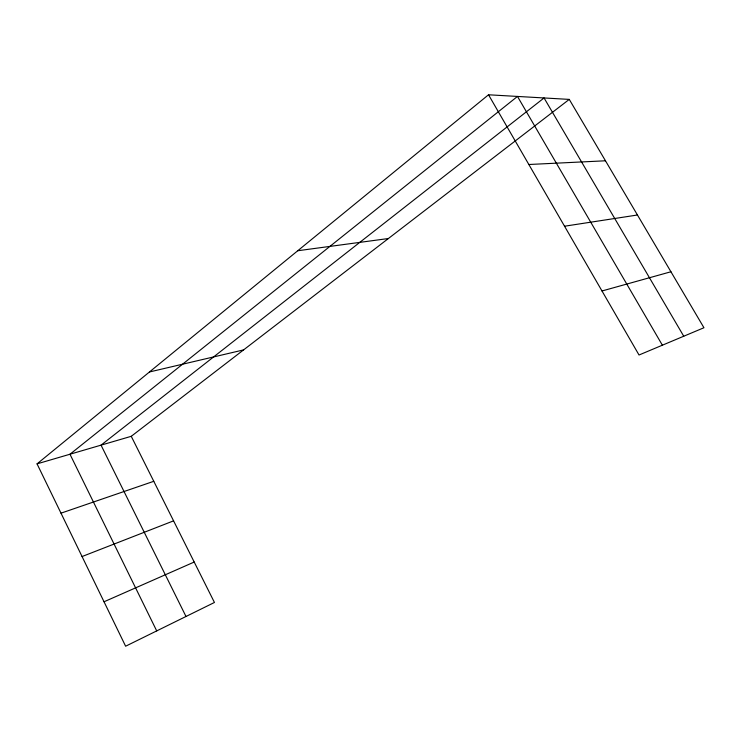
<?xml version="1.0" encoding="UTF-8"?>
<svg xmlns="http://www.w3.org/2000/svg" width="741" height="741" viewBox="0 0 741 741"><rect width="100%" height="100%" fill="white"/><g stroke="black" fill="none" stroke-linecap="round" stroke-linejoin="round"><path stroke-width="1.11" d="M569.264 99.396L131.25 436.31L214.445 602.47L125.618 646.217L37.05 463.866L488.523 94.783L569.264 99.396L703.95 327.744L639.029 355.004L488.523 94.783M104.036 601.775L194.207 562.039M82.066 556.537L173.579 520.849M60.994 513.17L153.776 481.307M37.05 463.866L131.25 436.31M601.998 290.981L670.929 271.762M149.45 371.973L243.585 349.909M564.549 226.218L637.445 215.001M297.743 250.745L388.404 238.519M528.852 164.502L605.471 160.788M683.748 336.229L544.061 97.96L101.035 445.146L186 616.484M662.38 345.204L517.477 96.432L69.978 454.233L156.712 630.906"/></g></svg>
